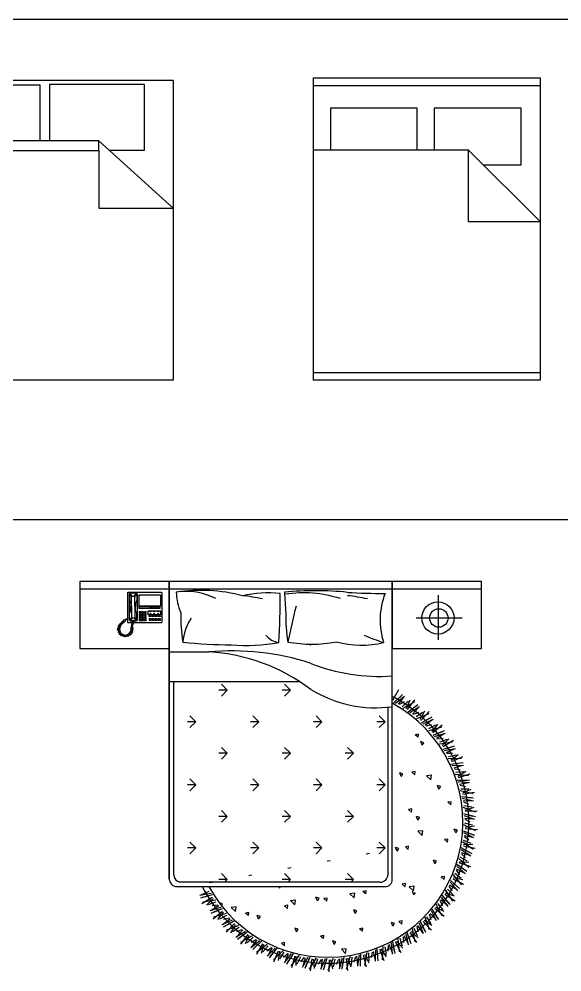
# Model space of a CAD drawing. Header units: millimetres. Extents: x 1787 to 68324, y 1435 to 30835.
# Drawn here: x 13195 to 16845, y 14538 to 20942 of the extents above; entities that cross this region are included whole.
import ezdxf

# ---------------------------------------------------------------- set-up
doc = ezdxf.new("R2010")
doc.units = ezdxf.units.MM
doc.layers.add('www.cad-blocks.net', color=7, linetype='Continuous')

# ---------------------------------------------------------------- blocks, each defined once
blk = doc.blocks.new('A$C57792D97')
for p, q in [((0.6, 2.6235), (0, 2.6235)), ((0, 2.6235), (0, 2.1735)), ((0.6, 2.5735), (0, 2.5735)), ((2.1, 2.6235), (0.6, 2.6235)), ((0.6, 2.6235), (0.6, 0.6235)), ((0.6, 0.6235), (0.6, 2.6235)), ((0.6, 2.1735), (0.6, 2.6235)), ((2.1, 2.5735), (0.6, 2.5735)), ((2.1, 0.6235), (2.1, 2.6235)), ((2.7, 2.6235), (2.1, 2.6235)), ((2.1, 2.6235), (2.1, 2.1735)), ((2.7, 2.5735), (2.1, 2.5735)), ((2.7, 2.1735), (2.7, 2.6235)), ((2.4103, 2.2312), (2.4103, 2.5317)), ((2.2593, 2.3802), (2.5698, 2.3802)), ((1.5491, 2.1955), (1.5516, 2.1955)), ((0, 2.1735), (0.6, 2.1735)), ((0.6, 2.1518), (0.8661, 2.1518)), ((2.1, 2.1735), (2.7, 2.1735)), ((0.6, 1.9518), (1.4767, 1.9518)), ((0.63, 0.6535), (0.63, 1.9518)), ((0.9906, 1.8942), (0.9508, 1.934)), ((1.4149, 1.8942), (1.3751, 1.934)), ((0.9906, 1.8942), (0.9344, 1.8942)), ((0.9906, 1.8942), (0.9508, 1.8544)), ((1.4149, 1.8942), (1.3586, 1.8942)), ((1.4149, 1.8942), (1.3751, 1.8544)), ((2.142, 1.8959), (2.1018, 1.8254)), ((2.1679, 1.8652), (2.1088, 1.8077)), ((2.1584, 1.8544), (2.1201, 1.8188)), ((2.1812, 1.8524), (2.1207, 1.8046)), ((2.1749, 1.8475), (2.1394, 1.7993)), ((2.1799, 1.8155), (2.1465, 1.7971)), ((2.2066, 1.8191), (2.1664, 1.7827)), ((2.249, 1.8154), (2.1711, 1.7709)), ((2.2173, 1.8274), (2.1931, 1.7688)), ((2.2496, 1.8292), (2.2008, 1.7642)), ((2.2713, 1.7954), (2.2055, 1.7458)), ((2.07, 1.7793), (2.07, 0.6535)), ((2.283, 1.7811), (2.2169, 1.7413)), ((2.2607, 1.7859), (2.2181, 1.7554)), ((2.2761, 1.777), (2.2348, 1.7337)), ((2.277, 1.7446), (2.2416, 1.7306)), ((2.304, 1.7449), (2.2596, 1.7138)), ((2.3456, 1.7359), (2.2627, 1.7015)), ((2.3157, 1.7518), (2.2843, 1.6966)), ((2.3479, 1.7495), (2.2914, 1.6911)), ((0.7785, 1.6821), (0.7222, 1.6821)), ((0.7785, 1.6821), (0.7387, 1.7219)), ((0.7785, 1.6821), (0.7387, 1.6423)), ((1.2027, 1.6821), (1.1465, 1.6821)), ((1.2027, 1.6821), (1.163, 1.7219)), ((1.2027, 1.6821), (1.163, 1.6423)), ((1.627, 1.6821), (1.5708, 1.6821)), ((1.627, 1.6821), (1.5872, 1.7219)), ((1.627, 1.6821), (1.5872, 1.6423)), ((2.0513, 1.6821), (1.995, 1.6821)), ((2.0513, 1.6821), (2.0115, 1.7219)), ((2.0513, 1.6821), (2.0115, 1.6423)), ((2.3653, 1.7133), (2.2937, 1.6723)), ((2.3751, 1.6976), (2.3045, 1.6664)), ((2.3535, 1.7051), (2.3075, 1.6802)), ((2.3677, 1.6944), (2.3213, 1.6565)), ((2.3645, 1.6621), (2.3277, 1.6526)), ((2.3913, 1.659), (2.3434, 1.6337)), ((2.4314, 1.6449), (2.3449, 1.6211)), ((2.4038, 1.6644), (2.3657, 1.6136)), ((2.4355, 1.6581), (2.372, 1.6073)), ((2.4482, 1.62), (2.372, 1.5882)), ((2.4559, 1.6032), (2.382, 1.581)), ((2.4354, 1.6134), (2.3867, 1.5944)), ((2.2754, 1.598), (2.2534, 1.5939)), ((2.2736, 1.5771), (2.2535, 1.594)), ((2.2736, 1.5771), (2.2754, 1.598)), ((2.3123, 1.541), (2.2911, 1.5481)), ((2.3006, 1.5236), (2.2912, 1.5481)), ((2.3006, 1.5236), (2.3123, 1.541)), ((2.4482, 1.6009), (2.3974, 1.5692)), ((2.441, 1.5693), (2.4032, 1.5645)), ((2.4672, 1.5629), (2.4164, 1.5438)), ((2.5052, 1.5438), (2.4164, 1.5311)), ((2.4802, 1.5667), (2.4361, 1.5211)), ((2.5109, 1.5564), (2.4416, 1.514)), ((0.9906, 1.47), (0.9508, 1.5097)), ((1.4149, 1.47), (1.3751, 1.5097)), ((1.8391, 1.47), (1.7994, 1.5097)), ((2.5187, 1.517), (2.4392, 1.4951)), ((2.5243, 1.4994), (2.4482, 1.4867)), ((2.5052, 1.5121), (2.4545, 1.4994)), ((2.5163, 1.4981), (2.462, 1.473)), ((0.9906, 1.47), (0.9344, 1.47)), ((0.9906, 1.47), (0.9508, 1.4302)), ((1.4149, 1.47), (1.3586, 1.47)), ((1.4149, 1.47), (1.3751, 1.4302)), ((1.8391, 1.47), (1.7829, 1.47)), ((1.8391, 1.47), (1.7994, 1.4302)), ((2.5052, 1.4677), (2.4672, 1.4677)), ((2.5658, 1.4343), (2.4761, 1.4328)), ((2.5304, 1.458), (2.4777, 1.4454)), ((2.5438, 1.4601), (2.4943, 1.4204)), ((2.573, 1.4461), (2.4989, 1.4127)), ((2.2534, 1.3469), (2.2315, 1.3429)), ((2.2516, 1.326), (2.2535, 1.347)), ((2.5758, 1.406), (2.4942, 1.3942)), ((2.5791, 1.3878), (2.502, 1.3848)), ((2.5618, 1.4028), (2.5099, 1.3966)), ((2.571, 1.3876), (2.514, 1.3695)), ((2.5562, 1.3587), (2.5185, 1.3635)), ((2.58, 1.346), (2.5261, 1.3402)), ((2.5936, 1.3464), (2.5395, 1.3132)), ((0.7785, 1.2578), (0.7387, 1.2976)), ((1.2027, 1.2578), (1.163, 1.2976)), ((1.627, 1.2578), (1.5872, 1.2976)), ((2.0513, 1.2578), (2.0115, 1.2976)), ((2.1596, 1.3147), (2.1502, 1.3392)), ((2.1714, 1.3321), (2.1502, 1.3392)), ((2.1596, 1.3147), (2.1714, 1.3321)), ((2.2516, 1.326), (2.2315, 1.3429)), ((2.3632, 1.3229), (2.33, 1.319)), ((2.3584, 1.2918), (2.33, 1.319)), ((2.3584, 1.2918), (2.3632, 1.3229)), ((2.6121, 1.3181), (2.523, 1.3279)), ((2.6185, 1.2888), (2.5361, 1.2873)), ((2.6207, 1.3289), (2.5431, 1.305)), ((2.6042, 1.2873), (2.5519, 1.2877)), ((0.7785, 1.2578), (0.7222, 1.2578)), ((0.7785, 1.2578), (0.7387, 1.218)), ((1.2027, 1.2578), (1.1465, 1.2578)), ((1.2027, 1.2578), (1.163, 1.218)), ((1.627, 1.2578), (1.5708, 1.2578)), ((1.627, 1.2578), (1.5872, 1.218)), ((2.0513, 1.2578), (1.995, 1.2578)), ((2.0513, 1.2578), (2.0115, 1.218)), ((2.4134, 1.2295), (2.404, 1.254)), ((2.4252, 1.2469), (2.404, 1.254)), ((2.4134, 1.2295), (2.4252, 1.2469)), ((2.6195, 1.2703), (2.5426, 1.277)), ((2.6115, 1.2711), (2.5526, 1.2603)), ((2.5932, 1.2443), (2.5563, 1.2538)), ((2.6435, 1.197), (2.5563, 1.2178)), ((2.6152, 1.2287), (2.561, 1.2296)), ((2.6287, 1.2274), (2.5709, 1.2013)), ((2.6462, 1.1671), (2.5642, 1.176)), ((2.6449, 1.1486), (2.5694, 1.1649)), ((2.6534, 1.2066), (2.5734, 1.1926)), ((2.6319, 1.1675), (2.58, 1.1743)), ((2.2315, 1.0959), (2.2095, 1.0919)), ((2.2297, 1.075), (2.2096, 1.0919)), ((2.2297, 1.075), (2.2315, 1.0959)), ((2.4947, 1.1445), (2.4728, 1.1404)), ((2.4929, 1.1236), (2.4728, 1.1404)), ((2.4929, 1.1236), (2.4948, 1.1445)), ((2.6595, 1.0729), (2.5756, 1.1045)), ((2.637, 1.1504), (2.5773, 1.147)), ((2.6155, 1.1261), (2.5801, 1.1402)), ((2.6353, 1.1079), (2.5817, 1.1156)), ((2.6486, 1.1049), (2.588, 1.0862)), ((0.9906, 1.0457), (0.9344, 1.0457)), ((0.9906, 1.0457), (0.9508, 1.0855)), ((0.9906, 1.0457), (0.9508, 1.0059)), ((1.4149, 1.0457), (1.3586, 1.0457)), ((1.4149, 1.0457), (1.3751, 1.0855)), ((1.4149, 1.0457), (1.3751, 1.0059)), ((1.8391, 1.0457), (1.7829, 1.0457)), ((1.8391, 1.0457), (1.7994, 1.0855)), ((1.8391, 1.0457), (1.7994, 1.0059)), ((2.2725, 1.0206), (2.2631, 1.0451)), ((2.2842, 1.038), (2.2631, 1.0451)), ((2.2725, 1.0206), (2.2843, 1.038)), ((2.6584, 1.0429), (2.5782, 1.062)), ((2.6548, 1.0248), (2.582, 1.0503)), ((2.6472, 1.0275), (2.5875, 1.0316)), ((2.6705, 1.0812), (2.5894, 1.0774)), ((2.6442, 1.045), (2.5937, 1.0584)), ((2.6598, 0.9477), (2.5805, 0.9897)), ((2.6402, 0.9855), (2.588, 0.9999)), ((2.6228, 1.0061), (2.5895, 1.0244)), ((2.653, 0.9809), (2.5905, 0.97)), ((2.6718, 0.9546), (2.5908, 0.961)), ((2.3053, 0.9493), (2.272, 0.9455)), ((2.3005, 0.9182), (2.2721, 0.9455)), ((2.3005, 0.9182), (2.3053, 0.9494)), ((2.5263, 0.9355), (2.5169, 0.96)), ((2.538, 0.9528), (2.5169, 0.9599)), ((2.5263, 0.9355), (2.5381, 0.9529)), ((2.655, 0.9181), (2.5778, 0.9471)), ((2.6491, 0.9006), (2.5801, 0.9351)), ((2.6419, 0.9043), (2.5832, 0.9159)), ((2.6151, 0.8861), (2.5843, 0.9085)), ((2.6412, 0.9221), (2.5927, 0.9416)), ((0.7785, 0.8336), (0.7222, 0.8336)), ((0.7785, 0.8336), (0.7387, 0.8733)), ((0.7785, 0.8336), (0.7387, 0.7938)), ((1.2027, 0.8336), (1.1465, 0.8336)), ((1.2027, 0.8336), (1.163, 0.8733)), ((1.2027, 0.8336), (1.163, 0.7938)), ((1.627, 0.8336), (1.5708, 0.8336)), ((1.627, 0.8336), (1.5872, 0.8733)), ((1.627, 0.8336), (1.5872, 0.7938)), ((2.0513, 0.8336), (1.995, 0.8336)), ((2.0513, 0.8336), (2.0115, 0.8733)), ((2.0513, 0.8336), (2.0115, 0.7938)), ((2.1316, 0.8117), (2.1222, 0.8362)), ((2.1433, 0.8291), (2.1222, 0.8362)), ((2.2095, 0.8449), (2.1876, 0.8408)), ((2.2077, 0.824), (2.1876, 0.8408)), ((2.2077, 0.824), (2.2095, 0.8449)), ((2.4728, 0.8934), (2.4508, 0.8894)), ((2.471, 0.8725), (2.4509, 0.8894)), ((2.471, 0.8725), (2.4728, 0.8934)), ((2.6359, 0.7948), (2.5629, 0.8332)), ((2.6444, 0.8236), (2.571, 0.8751)), ((2.6572, 0.8289), (2.5776, 0.8454)), ((2.6418, 0.8573), (2.5785, 0.8543)), ((2.6297, 0.8635), (2.5797, 0.8843)), ((1.9462, 0.7963), (1.9243, 0.7923)), ((2.1316, 0.8117), (2.1434, 0.8291)), ((2.604, 0.7437), (2.557, 0.7707)), ((2.6279, 0.7781), (2.5637, 0.821)), ((2.6212, 0.7827), (2.5644, 0.8015)), ((2.5923, 0.768), (2.5646, 0.7941)), ((2.6227, 0.8004), (2.577, 0.8259)), ((1.683, 0.7477), (1.661, 0.7437)), ((2.3854, 0.7265), (2.376, 0.751)), ((2.3971, 0.7439), (2.376, 0.751)), ((2.3854, 0.7265), (2.3972, 0.7439)), ((2.5915, 0.6593), (2.5332, 0.7099)), ((2.6016, 0.6748), (2.534, 0.7221)), ((2.5892, 0.6821), (2.547, 0.7131)), ((2.6136, 0.7023), (2.5472, 0.7626)), ((2.6269, 0.706), (2.5501, 0.7323)), ((2.6153, 0.7361), (2.552, 0.7411)), ((0.9906, 0.6214), (0.9508, 0.6612)), ((1.1564, 0.6506), (1.1345, 0.6466)), ((1.4149, 0.6214), (1.3751, 0.6612)), ((1.4197, 0.6992), (1.3978, 0.6951)), ((1.8391, 0.6214), (1.7994, 0.6612)), ((2.4508, 0.6424), (2.4289, 0.6383)), ((2.449, 0.6215), (2.4508, 0.6424)), ((2.5678, 0.5858), (2.5095, 0.654)), ((2.5635, 0.6282), (2.5203, 0.6608)), ((2.5549, 0.6537), (2.5307, 0.6831)), ((2.5855, 0.6646), (2.5315, 0.6905)), ((2.02, 0.6035), (0.6716, 0.6035)), ((0.8932, 0.6021), (0.8712, 0.598)), ((0.9906, 0.6214), (0.9344, 0.6214)), ((0.9906, 0.6214), (0.9727, 0.6035)), ((1.4149, 0.6214), (1.3586, 0.6214)), ((1.4149, 0.6214), (1.397, 0.6035)), ((1.8391, 0.6214), (1.7829, 0.6214)), ((1.8391, 0.6214), (1.8212, 0.6035)), ((2.1875, 0.5938), (2.1656, 0.5898)), ((2.1857, 0.5729), (2.1656, 0.5898)), ((2.1857, 0.5729), (2.1876, 0.5938)), ((2.449, 0.6215), (2.4289, 0.6384)), ((2.5035, 0.545), (2.4831, 0.5772)), ((2.5352, 0.552), (2.4849, 0.5844)), ((2.5405, 0.546), (2.489, 0.6034)), ((2.5524, 0.5601), (2.4913, 0.6155)), ((2.541, 0.5688), (2.5031, 0.6049)), ((2.5815, 0.5878), (2.5085, 0.6236)), ((2.5737, 0.6192), (2.5116, 0.632)), ((0.6417, 0.5735), (2.05, 0.5735)), ((0.8062, 0.5164), (0.8823, 0.5291)), ((0.8118, 0.4988), (0.8913, 0.5207)), ((0.8142, 0.5177), (0.8685, 0.5428)), ((0.8253, 0.5037), (0.876, 0.5164)), ((1.3422, 0.5642), (1.3386, 0.5735)), ((1.3422, 0.5642), (1.3485, 0.5735)), ((1.8485, 0.5294), (1.8152, 0.5255)), ((1.8437, 0.4983), (1.8153, 0.5256)), ((1.8437, 0.4983), (1.8485, 0.5294)), ((1.9243, 0.5453), (1.9023, 0.5412)), ((1.9225, 0.5244), (1.9024, 0.5412)), ((1.9225, 0.5244), (1.9243, 0.5453)), ((2.2473, 0.5758), (2.2141, 0.5719)), ((2.2425, 0.5447), (2.2141, 0.572)), ((2.2445, 0.5176), (2.2351, 0.5421)), ((2.2425, 0.5447), (2.2474, 0.5758)), ((2.2445, 0.5176), (2.2562, 0.535)), ((2.4893, 0.4525), (2.4356, 0.515)), ((2.5216, 0.4763), (2.4537, 0.5209)), ((2.5178, 0.5084), (2.4578, 0.5289)), ((2.5078, 0.476), (2.4585, 0.551)), ((2.5088, 0.5186), (2.47, 0.5564)), ((0.8196, 0.4594), (0.8889, 0.5018)), ((0.8253, 0.472), (0.9141, 0.4847)), ((0.8503, 0.4491), (0.8944, 0.4947)), ((0.8633, 0.4529), (0.9141, 0.472)), ((0.8895, 0.4465), (0.9273, 0.4513)), ((0.9592, 0.4578), (0.938, 0.4649)), ((0.9403, 0.459), (0.9381, 0.4649)), ((0.9508, 0.4454), (0.9592, 0.4578)), ((1.4496, 0.483), (1.4163, 0.4791)), ((1.4448, 0.4519), (1.4164, 0.4792)), ((1.4448, 0.4519), (1.4496, 0.483)), ((1.6077, 0.4964), (1.5865, 0.5035)), ((1.596, 0.479), (1.5866, 0.5035)), ((1.596, 0.479), (1.6077, 0.4964)), ((1.661, 0.4967), (1.6391, 0.4927)), ((1.6592, 0.4758), (1.6391, 0.4927)), ((1.6592, 0.4758), (1.661, 0.4967)), ((2.4345, 0.3746), (2.395, 0.4552)), ((2.4409, 0.4167), (2.4071, 0.4591)), ((2.4389, 0.4436), (2.4227, 0.478)), ((2.4712, 0.4466), (2.4253, 0.485)), ((2.4757, 0.4399), (2.4318, 0.5034)), ((2.4791, 0.4625), (2.446, 0.503)), ((0.8746, 0.4126), (0.9485, 0.4347)), ((0.8823, 0.4149), (0.9331, 0.4466)), ((0.8823, 0.3958), (0.9585, 0.4275)), ((0.895, 0.3577), (0.9585, 0.4085)), ((0.8951, 0.4024), (0.9438, 0.4214)), ((0.8991, 0.3709), (0.9856, 0.3946)), ((0.9267, 0.3514), (0.9648, 0.4022)), ((1.0507, 0.4366), (1.0175, 0.4327)), ((1.0459, 0.4055), (1.0175, 0.4328)), ((1.0459, 0.4055), (1.0507, 0.4366)), ((1.1345, 0.3996), (1.1125, 0.3955)), ((1.1327, 0.3787), (1.1126, 0.3955)), ((1.1327, 0.3787), (1.1345, 0.3996)), ((1.3977, 0.4481), (1.3758, 0.4441)), ((1.3959, 0.4272), (1.3758, 0.4441)), ((1.3959, 0.4272), (1.3978, 0.4482)), ((1.8615, 0.4113), (1.8403, 0.4184)), ((1.8498, 0.3939), (1.8404, 0.4184)), ((1.8498, 0.3939), (1.8615, 0.4113)), ((2.3621, 0.3511), (2.3503, 0.3873)), ((2.3945, 0.35), (2.3538, 0.3939)), ((2.3981, 0.3428), (2.3625, 0.4113)), ((2.4132, 0.3535), (2.3678, 0.4224)), ((2.4043, 0.3648), (2.3766, 0.4092)), ((2.4482, 0.3731), (2.3865, 0.4259)), ((2.4485, 0.4055), (2.3915, 0.4334)), ((0.9392, 0.3568), (0.9872, 0.3821)), ((0.9555, 0.3182), (1.026, 0.3494)), ((0.9628, 0.3214), (1.0092, 0.3592)), ((0.9652, 0.3025), (1.0368, 0.3435)), ((0.966, 0.3537), (1.0029, 0.3631)), ((0.977, 0.3107), (1.023, 0.3356)), ((0.9826, 0.2663), (1.0392, 0.3246)), ((1.213, 0.3727), (1.1918, 0.3798)), ((1.2013, 0.3553), (1.1919, 0.3798)), ((1.2013, 0.3553), (1.213, 0.3727)), ((2.1153, 0.3261), (2.0941, 0.3332)), ((2.1036, 0.3087), (2.0942, 0.3332)), ((2.1036, 0.3087), (2.1153, 0.3261)), ((2.1656, 0.3428), (2.1436, 0.3387)), ((2.1638, 0.3219), (2.1437, 0.3388)), ((2.1638, 0.3219), (2.1656, 0.3428)), ((2.309, 0.2562), (2.2823, 0.3286)), ((2.3253, 0.265), (2.2888, 0.3389)), ((2.3179, 0.2773), (2.2959, 0.3247)), ((2.3625, 0.28), (2.3078, 0.3401)), ((2.3668, 0.3121), (2.3138, 0.3469)), ((2.3491, 0.2832), (2.32, 0.3681)), ((2.3607, 0.3242), (2.3324, 0.3704)), ((0.9849, 0.2799), (1.0678, 0.3143)), ((1.0148, 0.264), (1.0462, 0.3191)), ((1.0265, 0.2709), (1.0709, 0.302)), ((1.0475, 0.2347), (1.1136, 0.2745)), ((1.0535, 0.2712), (1.0889, 0.2852)), ((1.0544, 0.2388), (1.0957, 0.2821)), ((1.0592, 0.2203), (1.125, 0.27)), ((1.0699, 0.2299), (1.1124, 0.2604)), ((1.4668, 0.2875), (1.4456, 0.2946)), ((1.4551, 0.2701), (1.4457, 0.2946)), ((1.4551, 0.2701), (1.4668, 0.2875)), ((1.9023, 0.2942), (1.8804, 0.2902)), ((1.9005, 0.2733), (1.8804, 0.2902)), ((1.9005, 0.2733), (1.9023, 0.2942)), ((2.2097, 0.1814), (2.1923, 0.2566)), ((2.227, 0.1881), (2.2001, 0.2661)), ((2.2658, 0.1984), (2.2191, 0.2649)), ((2.2741, 0.2296), (2.2258, 0.2708)), ((2.2529, 0.2032), (2.2346, 0.291)), ((2.2695, 0.2424), (2.2473, 0.2918)), ((2.2743, 0.2689), (2.2671, 0.3063)), ((2.3063, 0.2638), (2.2714, 0.3124)), ((1.0809, 0.1866), (1.1297, 0.2516)), ((1.0815, 0.2004), (1.1594, 0.2449)), ((1.1132, 0.1884), (1.1374, 0.247)), ((1.1239, 0.1967), (1.1641, 0.2331)), ((1.1493, 0.1634), (1.2098, 0.2112)), ((1.1507, 0.2003), (1.184, 0.2187)), ((1.1556, 0.1683), (1.1911, 0.2165)), ((1.1626, 0.1506), (1.2217, 0.2081)), ((1.1721, 0.1614), (1.2104, 0.197)), ((1.3758, 0.1971), (1.3538, 0.193)), ((1.374, 0.1762), (1.3539, 0.1931)), ((1.374, 0.1762), (1.3758, 0.1971)), ((1.639, 0.2457), (1.6171, 0.2416)), ((1.6372, 0.2248), (1.6171, 0.2416)), ((1.6372, 0.2248), (1.6391, 0.2457)), ((1.7206, 0.2023), (1.6994, 0.2094)), ((1.7089, 0.1849), (1.6995, 0.2095)), ((1.7089, 0.1849), (1.7206, 0.2024)), ((2.1018, 0.1197), (2.0939, 0.1965)), ((2.1198, 0.1242), (2.1029, 0.2049)), ((2.1596, 0.1295), (2.1216, 0.2013)), ((2.1718, 0.1594), (2.129, 0.2063)), ((2.1474, 0.1359), (2.1403, 0.2253)), ((2.1688, 0.1727), (2.1529, 0.2245)), ((2.1768, 0.1984), (2.1745, 0.2364)), ((2.208, 0.1893), (2.1795, 0.2419)), ((2.2212, 0.2012), (2.2053, 0.2511)), ((1.1873, 0.1336), (1.259, 0.1875)), ((1.1885, 0.1199), (1.2287, 0.1904)), ((1.2203, 0.1256), (1.237, 0.1868)), ((1.2299, 0.1352), (1.2652, 0.1764)), ((1.2559, 0.1422), (1.2867, 0.1646)), ((1.2592, 0.1054), (1.3133, 0.1604)), ((1.2649, 0.111), (1.2941, 0.1633)), ((1.2741, 0.0944), (1.3255, 0.1588)), ((1.282, 0.1063), (1.3156, 0.1464)), ((1.3007, 0.0806), (1.3651, 0.1431)), ((1.3035, 0.0671), (1.3346, 0.1421)), ((1.3344, 0.0768), (1.3433, 0.1396)), ((1.3427, 0.0876), (1.3725, 0.1328)), ((1.7905, 0.1559), (1.7573, 0.152)), ((1.7857, 0.1248), (1.7573, 0.152)), ((1.7857, 0.1248), (1.7906, 0.1559)), ((1.9154, 0.0434), (1.9307, 0.1318)), ((1.9595, 0.0966), (1.9666, 0.134)), ((1.9873, 0.08), (1.9728, 0.1381)), ((1.9871, 0.072), (1.9889, 0.1491)), ((2.0054, 0.0742), (1.9988, 0.1564)), ((2.0031, 0.0883), (2.0001, 0.1405)), ((2.0456, 0.0745), (2.0169, 0.1505)), ((2.0614, 0.1027), (2.0249, 0.1545)), ((2.0343, 0.0824), (2.0385, 0.172)), ((2.0601, 0.1162), (2.0509, 0.1696)), ((2.0714, 0.1407), (2.0737, 0.1787)), ((2.1011, 0.1277), (2.0794, 0.1835)), ((2.1157, 0.1379), (2.1062, 0.1893)), ((1.3677, 0.0977), (1.3954, 0.1238)), ((1.3755, 0.0616), (1.4223, 0.1229)), ((1.3804, 0.0679), (1.4028, 0.1234)), ((1.3916, 0.0525), (1.4346, 0.1229)), ((1.3981, 0.0653), (1.4264, 0.1093)), ((1.4198, 0.0422), (1.4758, 0.1123)), ((1.4243, 0.0292), (1.4458, 0.1075)), ((1.4537, 0.0427), (1.4546, 0.1061)), ((1.4606, 0.0544), (1.4845, 0.103)), ((1.4841, 0.0676), (1.5083, 0.0969)), ((1.4964, 0.0327), (1.5351, 0.0995)), ((1.5005, 0.0397), (1.5158, 0.0975)), ((1.5135, 0.0258), (1.5473, 0.101)), ((1.5183, 0.0393), (1.5409, 0.0865)), ((1.5428, 0.0191), (1.5896, 0.0956)), ((1.5489, 0.0067), (1.5603, 0.0871)), ((1.5763, 0.0238), (1.5693, 0.0868)), ((1.5817, 0.0362), (1.5994, 0.0875)), ((1.6034, 0.0523), (1.6237, 0.0845)), ((1.6199, 0.0192), (1.65, 0.0903)), ((1.6232, 0.0266), (1.631, 0.086)), ((1.6378, 0.0145), (1.6619, 0.0934)), ((1.6409, 0.0285), (1.6573, 0.0782)), ((1.6677, 0.0115), (1.7045, 0.0933)), ((1.6753, 0), (1.6766, 0.0812)), ((1.7004, 0.0204), (1.6855, 0.0821)), ((1.7041, 0.0334), (1.7152, 0.0865)), ((1.7236, 0.0521), (1.7398, 0.0865)), ((1.7442, 0.0214), (1.7651, 0.0956)), ((1.7465, 0.0291), (1.7469, 0.0889)), ((1.7625, 0.0189), (1.7765, 0.1002)), ((1.7638, 0.0332), (1.7739, 0.0845)), ((1.7925, 0.0197), (1.8188, 0.1054)), ((1.8015, 0.0092), (1.7926, 0.09)), ((1.8238, 0.0326), (1.8014, 0.0919)), ((1.8259, 0.046), (1.8303, 0.1)), ((1.8429, 0.0669), (1.8547, 0.1031)), ((1.8685, 0.047), (1.8614, 0.1064)), ((1.8672, 0.039), (1.8787, 0.1154)), ((1.8852, 0.0532), (1.8888, 0.1054)), ((1.8857, 0.0389), (1.8894, 0.1213)), ((1.9256, 0.0342), (1.9067, 0.1132)), ((1.9448, 0.0601), (1.9151, 0.1162)), ((1.9452, 0.0737), (1.9428, 0.1279))]:
    blk.add_line(p, q)
at = {"linetype": 'ByBlock'}
for p, q in [((0.3217, 2.5511), (0.3189, 2.5483)), ((0.3189, 2.5483), (0.3189, 2.3511)), ((0.5475, 2.5511), (0.3217, 2.5511)), ((0.3375, 2.5469), (0.3303, 2.5397)), ((0.3303, 2.5397), (0.3303, 2.3683)), ((0.3346, 2.5426), (0.3332, 2.5369)), ((0.3332, 2.5369), (0.3332, 2.4983)), ((0.3332, 2.5369), (0.346, 2.524)), ((0.3332, 2.4983), (0.336, 2.4911)), ((0.3403, 2.5454), (0.3346, 2.5426)), ((0.3803, 2.5469), (0.3375, 2.5469)), ((0.3746, 2.5454), (0.3403, 2.5454)), ((0.3475, 2.5269), (0.3403, 2.5454)), ((0.346, 2.524), (0.3475, 2.5269)), ((0.346, 2.4597), (0.346, 2.524)), ((0.3475, 2.5269), (0.3675, 2.5269)), ((0.3675, 2.5269), (0.3746, 2.5454)), ((0.3689, 2.524), (0.3675, 2.5269)), ((0.3818, 2.5369), (0.3689, 2.524)), ((0.3689, 2.4597), (0.3689, 2.524)), ((0.3746, 2.5454), (0.3803, 2.5426)), ((0.3818, 2.4983), (0.3789, 2.4911)), ((0.386, 2.5397), (0.3803, 2.5469)), ((0.3803, 2.5426), (0.3818, 2.5369)), ((0.3818, 2.5369), (0.3818, 2.4983)), ((0.386, 2.3668), (0.386, 2.5397)), ((0.3989, 2.4597), (0.3989, 2.5354)), ((0.3989, 2.5354), (0.5418, 2.5354)), ((0.5418, 2.5354), (0.5418, 2.4597)), ((0.5475, 2.5511), (0.5503, 2.5483)), ((0.5503, 2.5483), (0.5503, 2.3511)), ((0.336, 2.4911), (0.3403, 2.484)), ((0.3403, 2.484), (0.3417, 2.474)), ((0.3417, 2.474), (0.3417, 2.4597)), ((0.3417, 2.4326), (0.3417, 2.4597)), ((0.346, 2.4597), (0.346, 2.3826)), ((0.3689, 2.4597), (0.3689, 2.3826)), ((0.3746, 2.484), (0.3732, 2.474)), ((0.3732, 2.474), (0.3732, 2.4597)), ((0.3732, 2.4326), (0.3732, 2.4597)), ((0.3789, 2.4911), (0.3746, 2.484)), ((0.5418, 2.4597), (0.3989, 2.4597)), ((0.3989, 2.4426), (0.3989, 2.4568)), ((0.3989, 2.4568), (0.5361, 2.4568)), ((0.5361, 2.4426), (0.3989, 2.4426)), ((0.4675, 2.4568), (0.4675, 2.4426)), ((0.4789, 2.4568), (0.4789, 2.4426)), ((0.4903, 2.4568), (0.4903, 2.4426)), ((0.5018, 2.4568), (0.5018, 2.4426)), ((0.5132, 2.4568), (0.5132, 2.4426)), ((0.5246, 2.4568), (0.5246, 2.4426)), ((0.5361, 2.4568), (0.5361, 2.4426)), ((0.3063, 2.3696), (0.3103, 2.3737)), ((0.3103, 2.3737), (0.3189, 2.3768)), ((0.3189, 2.3711), (0.3126, 2.3694)), ((0.3332, 2.4083), (0.336, 2.4154)), ((0.3332, 2.3697), (0.3332, 2.4083)), ((0.3332, 2.3697), (0.346, 2.3826)), ((0.336, 2.4154), (0.3403, 2.4226)), ((0.3403, 2.4226), (0.3417, 2.4326)), ((0.3475, 2.3797), (0.3403, 2.3611)), ((0.346, 2.3826), (0.3475, 2.3797)), ((0.3475, 2.3797), (0.3675, 2.3797)), ((0.3689, 2.3826), (0.3675, 2.3797)), ((0.3675, 2.3797), (0.3746, 2.3611)), ((0.3818, 2.3697), (0.3689, 2.3826)), ((0.3746, 2.4226), (0.3732, 2.4326)), ((0.3789, 2.4154), (0.3746, 2.4226)), ((0.3818, 2.4083), (0.3789, 2.4154)), ((0.3818, 2.3697), (0.3818, 2.4083)), ((0.3989, 2.4197), (0.3989, 2.4111)), ((0.4103, 2.4197), (0.3989, 2.4197)), ((0.3989, 2.4111), (0.4103, 2.4111)), ((0.3989, 2.404), (0.3989, 2.3954)), ((0.4103, 2.404), (0.3989, 2.404)), ((0.3989, 2.3954), (0.4103, 2.3954)), ((0.4103, 2.3883), (0.3989, 2.3883)), ((0.3989, 2.3883), (0.3989, 2.3797)), ((0.3989, 2.3797), (0.4103, 2.3797)), ((0.4103, 2.3711), (0.3989, 2.3711)), ((0.3989, 2.3711), (0.3989, 2.3626)), ((0.4103, 2.4111), (0.4103, 2.4197)), ((0.4103, 2.3954), (0.4103, 2.404)), ((0.4103, 2.3797), (0.4103, 2.3883)), ((0.4103, 2.3626), (0.4103, 2.3711)), ((0.4275, 2.4197), (0.416, 2.4197)), ((0.416, 2.4197), (0.416, 2.4111)), ((0.416, 2.4111), (0.4275, 2.4111)), ((0.416, 2.404), (0.416, 2.3954)), ((0.4275, 2.404), (0.416, 2.404)), ((0.416, 2.3954), (0.4275, 2.3954)), ((0.4275, 2.3868), (0.416, 2.3868)), ((0.416, 2.3868), (0.416, 2.3783)), ((0.416, 2.3783), (0.4275, 2.3783)), ((0.416, 2.3711), (0.416, 2.3626)), ((0.4275, 2.3711), (0.416, 2.3711)), ((0.4275, 2.4111), (0.4275, 2.4197)), ((0.4275, 2.3954), (0.4275, 2.404)), ((0.4275, 2.3783), (0.4275, 2.3868)), ((0.4275, 2.3626), (0.4275, 2.3711)), ((0.4332, 2.4197), (0.4332, 2.4111)), ((0.4446, 2.4197), (0.4332, 2.4197)), ((0.4332, 2.4111), (0.4446, 2.4111)), ((0.4332, 2.404), (0.4332, 2.3954)), ((0.4446, 2.404), (0.4332, 2.404)), ((0.4332, 2.3954), (0.4446, 2.3954)), ((0.4446, 2.3868), (0.4332, 2.3868)), ((0.4332, 2.3868), (0.4332, 2.3783)), ((0.4332, 2.3783), (0.4446, 2.3783)), ((0.4332, 2.3711), (0.4332, 2.3626)), ((0.4446, 2.3711), (0.4332, 2.3711)), ((0.4446, 2.4111), (0.4446, 2.4197)), ((0.4446, 2.3954), (0.4446, 2.404)), ((0.4446, 2.3783), (0.4446, 2.3868)), ((0.4446, 2.3626), (0.4446, 2.3711)), ((0.4575, 2.4011), (0.4575, 2.4268)), ((0.4575, 2.4268), (0.5418, 2.4268)), ((0.5418, 2.4011), (0.4575, 2.4011)), ((0.4661, 2.394), (0.4803, 2.394)), ((0.4661, 2.3883), (0.4661, 2.394)), ((0.4803, 2.3883), (0.4661, 2.3883)), ((0.4661, 2.3726), (0.4661, 2.364)), ((0.4803, 2.3726), (0.4661, 2.3726)), ((0.4718, 2.424), (0.4761, 2.424)), ((0.4718, 2.4197), (0.4718, 2.424)), ((0.4761, 2.4197), (0.4718, 2.4197)), ((0.4718, 2.4083), (0.4761, 2.4083)), ((0.4718, 2.404), (0.4718, 2.4083)), ((0.4761, 2.404), (0.4718, 2.404)), ((0.4761, 2.424), (0.4761, 2.4197)), ((0.4761, 2.4083), (0.4761, 2.404)), ((0.4803, 2.394), (0.4803, 2.3883)), ((0.4803, 2.364), (0.4803, 2.3726)), ((0.4861, 2.3883), (0.4861, 2.394)), ((0.4861, 2.394), (0.5003, 2.394)), ((0.5003, 2.3883), (0.4861, 2.3883)), ((0.5003, 2.3726), (0.4861, 2.3726)), ((0.4861, 2.3726), (0.4861, 2.364)), ((0.4975, 2.424), (0.5018, 2.424)), ((0.4975, 2.4197), (0.4975, 2.424)), ((0.5018, 2.4197), (0.4975, 2.4197)), ((0.4975, 2.4083), (0.5018, 2.4083)), ((0.4975, 2.404), (0.4975, 2.4083)), ((0.5018, 2.404), (0.4975, 2.404)), ((0.5003, 2.394), (0.5003, 2.3883)), ((0.5003, 2.364), (0.5003, 2.3726)), ((0.5018, 2.424), (0.5018, 2.4197)), ((0.5018, 2.4083), (0.5018, 2.404)), ((0.5061, 2.3883), (0.5061, 2.394)), ((0.5061, 2.394), (0.5203, 2.394)), ((0.5203, 2.3883), (0.5061, 2.3883)), ((0.5203, 2.3726), (0.5061, 2.3726)), ((0.5061, 2.3726), (0.5061, 2.364)), ((0.5203, 2.394), (0.5203, 2.3883)), ((0.5203, 2.364), (0.5203, 2.3726)), ((0.5232, 2.4197), (0.5232, 2.424)), ((0.5232, 2.424), (0.5275, 2.424)), ((0.5275, 2.4197), (0.5232, 2.4197)), ((0.5232, 2.4083), (0.5275, 2.4083)), ((0.5232, 2.404), (0.5232, 2.4083)), ((0.5275, 2.404), (0.5232, 2.404)), ((0.5261, 2.3883), (0.5261, 2.394)), ((0.5261, 2.394), (0.5403, 2.394)), ((0.5403, 2.3883), (0.5261, 2.3883)), ((0.5403, 2.3726), (0.5261, 2.3726)), ((0.5261, 2.3726), (0.5261, 2.364)), ((0.5275, 2.424), (0.5275, 2.4197)), ((0.5275, 2.4083), (0.5275, 2.404)), ((0.5403, 2.394), (0.5403, 2.3883)), ((0.5403, 2.364), (0.5403, 2.3726)), ((0.5418, 2.4268), (0.5418, 2.4011)), ((0.2532, 2.3027), (0.2546, 2.31)), ((0.2546, 2.31), (0.2624, 2.31)), ((0.2563, 2.3158), (0.2584, 2.3224)), ((0.2624, 2.31), (0.2563, 2.3158)), ((0.2584, 2.3224), (0.2676, 2.3221)), ((0.2592, 2.3253), (0.2618, 2.334)), ((0.2676, 2.3221), (0.2592, 2.3253)), ((0.2618, 2.334), (0.2705, 2.3331)), ((0.2746, 2.3331), (0.265, 2.3059)), ((0.265, 2.3059), (0.2691, 2.2842)), ((0.2683, 2.3394), (0.2738, 2.3452)), ((0.2706, 2.3331), (0.2683, 2.3394)), ((0.2738, 2.3452), (0.2804, 2.3412)), ((0.2937, 2.3497), (0.2748, 2.3336)), ((0.2789, 2.3502), (0.2854, 2.3565)), ((0.2804, 2.3412), (0.2789, 2.3502)), ((0.2854, 2.3565), (0.2932, 2.3525)), ((0.2902, 2.3608), (0.294, 2.3648)), ((0.2932, 2.3525), (0.2902, 2.3608)), ((0.3053, 2.3601), (0.2937, 2.3497)), ((0.294, 2.3648), (0.2975, 2.3621)), ((0.2955, 2.3663), (0.298, 2.3689)), ((0.2975, 2.3621), (0.2955, 2.3663)), ((0.298, 2.3689), (0.3033, 2.3669)), ((0.3053, 2.3628), (0.3023, 2.3631)), ((0.3023, 2.3631), (0.3053, 2.3601)), ((0.3033, 2.3669), (0.3063, 2.3696)), ((0.3068, 2.3648), (0.3053, 2.3628)), ((0.3126, 2.3694), (0.3068, 2.3648)), ((0.3189, 2.3511), (0.3217, 2.3483)), ((0.3217, 2.3483), (0.3525, 2.3483)), ((0.3303, 2.3683), (0.3375, 2.3597)), ((0.3346, 2.364), (0.3332, 2.3697)), ((0.3403, 2.3611), (0.3346, 2.364)), ((0.3375, 2.3597), (0.3542, 2.3597)), ((0.3543, 2.3611), (0.3403, 2.3611)), ((0.3422, 2.288), (0.3437, 2.3062)), ((0.3425, 2.3129), (0.3477, 2.3166)), ((0.3437, 2.3062), (0.3425, 2.3129)), ((0.3474, 2.3242), (0.3483, 2.3311)), ((0.3477, 2.3166), (0.3474, 2.3242)), ((0.3483, 2.3311), (0.3518, 2.3447)), ((0.352, 2.3175), (0.3512, 2.3158)), ((0.3512, 2.3158), (0.3544, 2.3126)), ((0.3518, 2.3447), (0.3538, 2.354)), ((0.3552, 2.3386), (0.3518, 2.325)), ((0.3518, 2.325), (0.352, 2.3175)), ((0.3538, 2.354), (0.3546, 2.3654)), ((0.3544, 2.3126), (0.3549, 2.3056)), ((0.3546, 2.3654), (0.3589, 2.3654)), ((0.3587, 2.3531), (0.3552, 2.3386)), ((0.3575, 2.3483), (0.5475, 2.3483)), ((0.3589, 2.3654), (0.3587, 2.3531)), ((0.3746, 2.3611), (0.3588, 2.3611)), ((0.3588, 2.3597), (0.3789, 2.3597)), ((0.3746, 2.3611), (0.3803, 2.364)), ((0.3789, 2.3597), (0.386, 2.3668)), ((0.3803, 2.364), (0.3818, 2.3697)), ((0.3989, 2.3626), (0.4103, 2.3626)), ((0.416, 2.3626), (0.4275, 2.3626)), ((0.4332, 2.3626), (0.4446, 2.3626)), ((0.4661, 2.364), (0.4803, 2.364)), ((0.4861, 2.364), (0.5003, 2.364)), ((0.5061, 2.364), (0.5203, 2.364)), ((0.5261, 2.364), (0.5403, 2.364)), ((0.5503, 2.3511), (0.5475, 2.3483)), ((0.2621, 2.3001), (0.2532, 2.3027)), ((0.2546, 2.2958), (0.2621, 2.3001)), ((0.2558, 2.29), (0.2546, 2.2958)), ((0.2647, 2.2903), (0.2558, 2.29)), ((0.2578, 2.2825), (0.2647, 2.2903)), ((0.2601, 2.2767), (0.2578, 2.2825)), ((0.2685, 2.2793), (0.2601, 2.2767)), ((0.2644, 2.2715), (0.2685, 2.2793)), ((0.2682, 2.268), (0.2644, 2.2715)), ((0.2763, 2.2715), (0.2682, 2.268)), ((0.2691, 2.2842), (0.2818, 2.2718)), ((0.2728, 2.2637), (0.2763, 2.2715)), ((0.2774, 2.2596), (0.2728, 2.2637)), ((0.2835, 2.2672), (0.2774, 2.2596)), ((0.2818, 2.2718), (0.2986, 2.2646)), ((0.2827, 2.2585), (0.2835, 2.2672)), ((0.2873, 2.2562), (0.2827, 2.2585)), ((0.2939, 2.262), (0.2873, 2.2562)), ((0.2942, 2.2541), (0.2939, 2.262)), ((0.2997, 2.2527), (0.2942, 2.2541)), ((0.2986, 2.2646), (0.3159, 2.266)), ((0.3029, 2.262), (0.2997, 2.2527)), ((0.3049, 2.2536), (0.3029, 2.262)), ((0.3098, 2.2541), (0.3049, 2.2536)), ((0.3133, 2.262), (0.3098, 2.2541)), ((0.3171, 2.2541), (0.3133, 2.262)), ((0.3159, 2.266), (0.3312, 2.2741)), ((0.3231, 2.2559), (0.3171, 2.2541)), ((0.3292, 2.2596), (0.3223, 2.2654)), ((0.3223, 2.2654), (0.3231, 2.2559)), ((0.3347, 2.2631), (0.3292, 2.2596)), ((0.3312, 2.2741), (0.3422, 2.288)), ((0.3402, 2.266), (0.3335, 2.2709)), ((0.3335, 2.2709), (0.3347, 2.2631)), ((0.3445, 2.2712), (0.3402, 2.266)), ((0.3492, 2.2776), (0.3405, 2.2793)), ((0.3405, 2.2793), (0.3445, 2.2712)), ((0.3541, 2.2915), (0.3448, 2.2906)), ((0.3448, 2.2906), (0.3529, 2.2842)), ((0.3549, 2.3056), (0.3466, 2.3042)), ((0.3466, 2.3042), (0.3546, 2.2993)), ((0.3529, 2.2842), (0.3492, 2.2776)), ((0.3546, 2.2993), (0.3541, 2.2915))]:
    blk.add_line(p, q, dxfattribs=at)
for centre, radius in [((2.4068, 2.3792), 0.1082), ((2.4128, 2.3792), 0.062)]:
    blk.add_circle(centre, radius)
for centre, radius, start, end in [((0.8117, 1.4495), 1.1155, 75.37555, 98.45191), ((1.5803, 0.4369), 2.1259, 84.09967, 95.54699), ((0.7133, 2.123), 0.4349, 62.61532, 98.66234), ((0.9995, 2.5566), 0.3518, 180.60658, 203.84898), ((1.2711, 1.6927), 0.8548, 85.01323, 101.99617), ((0.9942, 1.5092), 1.0245, 76.84947, 84.44504), ((-2.6554, 2.4937), 4.0011, 355.99056, 0.72512), ((7.229, 2.8402), 5.8612, 182.80995, 184.16642), ((1.505, 1.754), 0.7941, 71.97051, 99.04518), ((2.0384, 6.4739), 3.9297, 266.50561, 270.18175), ((1.6997, 1.5092), 1.0245, 76.84947, 84.44504), ((2.5231, 2.3654), 0.505, 159.25505, 197.46064), ((6.5168, 1.1676), 5.2262, 165.6998, 168.41216), ((1.7461, 2.3905), 1.0686, 178.72053, 189.32464), ((1.0382, 2.187), 0.3479, 146.8128, 174.98835), ((2.4516, 2.3905), 1.0686, 178.72053, 189.32464), ((1.3553, 2.3447), 0.1322, 217.49733, 261.55908), ((2.6076, 3.8927), 1.7717, 246.80267, 251.36081), ((0.9964, 4.7934), 2.5939, 263.25213, 270.47889), ((1.1218, 3.4256), 1.2305, 265.16433, 280.01874), ((1.5587, 3.1365), 0.9332, 260.03144, 280.17882), ((1.8907, 2.8521), 0.6558, 255.23861, 283.28546), ((1.0153, 0.392), 1.7661, 72.42084, 94.84604), ((0.7898, 0.8867), 1.2674, 53.0057, 86.54958), ((2.0108, 3.233), 1.2462, 248.23108, 274.10283), ((1.991, 2.6169), 0.8413, 238.57475, 277.44119), ((1.6653, 1.0079), 0.9493, 207.23125, 62.74323), ((1.6653, 1.0079), 0.9093, 208.53611, 61.43692), ((0.6787, 0.6517), 0.0487, 177.89159, 261.66396), ((2.02, 0.6535), 0.05, 270, 0), ((0.6518, 0.6244), 0.0518, 180.91514, 258.73242), ((2.05, 0.6235), 0.05, 270, 0)]:
    blk.add_arc(centre, radius, start, end)
blk = doc.blocks.new('QUEEN-00')
for p, q in [((-0.8475, -0.7751), (-0.8475, 0.7489)), ((0.6511, 0.7489), (0.6511, -0.2925)), ((1.0829, 0.7489), (1.0829, -0.7751)), ((0.9305, 0.6346), (0.6511, 0.6346)), ((0.9305, 0.0504), (0.9305, 0.6346)), ((0.6511, 0.0504), (0.9305, 0.0504)), ((0.9305, -0.0639), (0.6511, -0.0639)), ((0.9305, -0.6481), (0.9305, -0.0639)), ((0.1685, -0.7751), (0.6511, -0.2925)), ((0.1685, -0.2925), (0.1685, -0.7751)), ((0.6511, -0.2925), (0.1685, -0.2925)), ((0.5495, -0.3941), (0.5495, -0.6481)), ((0.5495, -0.6481), (0.9305, -0.6481))]:
    blk.add_line(p, q)
blk.add_lwpolyline([(-0.8983, -0.7751), (-0.8983, 0.7489), (1.1337, 0.7489), (1.1337, -0.7751)], close=True)
blk = doc.blocks.new('CAMAKING')
for points in [[(0.8635, 0), (-0.8635, 0)], [(-0.8635, -2.0147), (-0.8635, 0)], [(0.8635, 0), (0.8635, -2.0147)], [(-0.6723, -0.4077), (-0.6723, -0.0281)], [(-0.6723, -0.0281), (-0.0328, -0.0281)], [(-0.0328, -0.0281), (-0.0328, -0.4077)], [(0.6716, -0.027), (0.0319, -0.027)], [(0.0319, -0.027), (0.0319, -0.4077)], [(0.6716, -0.4686), (0.6716, -0.027)], [(0.3645, -0.4056), (-0.8635, -0.4056)], [(0.8635, -0.857), (0.3645, -0.4056)], [(0.3645, -0.4702), (0.3645, -0.4056)], [(-0.8635, -0.4702), (0.3645, -0.4702)], [(0.3645, -0.4702), (0.3645, -0.857)], [(0.4362, -0.4686), (0.6716, -0.4686)], [(0.3645, -0.857), (0.8635, -0.857)], [(0.8635, -2.0147), (-0.8635, -2.0147)]]:
    blk.add_lwpolyline(points)
blk = doc.blocks.new('format')
at = {"color": 155, "true_color": 0x546d8e}
for p, q in [((47364.4, 30425.3), (110172.9, 30425.3)), ((47364.4, 27062.5), (110172.9, 27062.5))]:
    blk.add_line(p, q, dxfattribs=at)

msp = doc.modelspace()

# ---------------------------------------------------------------- block references
at = {"xscale": 1000, "yscale": 1000, "zscale": 1000}
for name, p in [('CAMAKING', (13366.7, 20529)), ('A$C57792D97', (13604.4, 14537.5))]:
    msp.add_blockref(name, p, dxfattribs=at)
at = {"xscale": 1000, "yscale": 1000, "zscale": 1000, "rotation": 90}
msp.add_blockref('QUEEN-00', (15923, 19412.6), dxfattribs=at)
at = {"layer": 'www.cad-blocks.net'}
msp.add_blockref('format', (-41848.5, -9482.9), dxfattribs=at)

doc.saveas('drawing.dxf')
